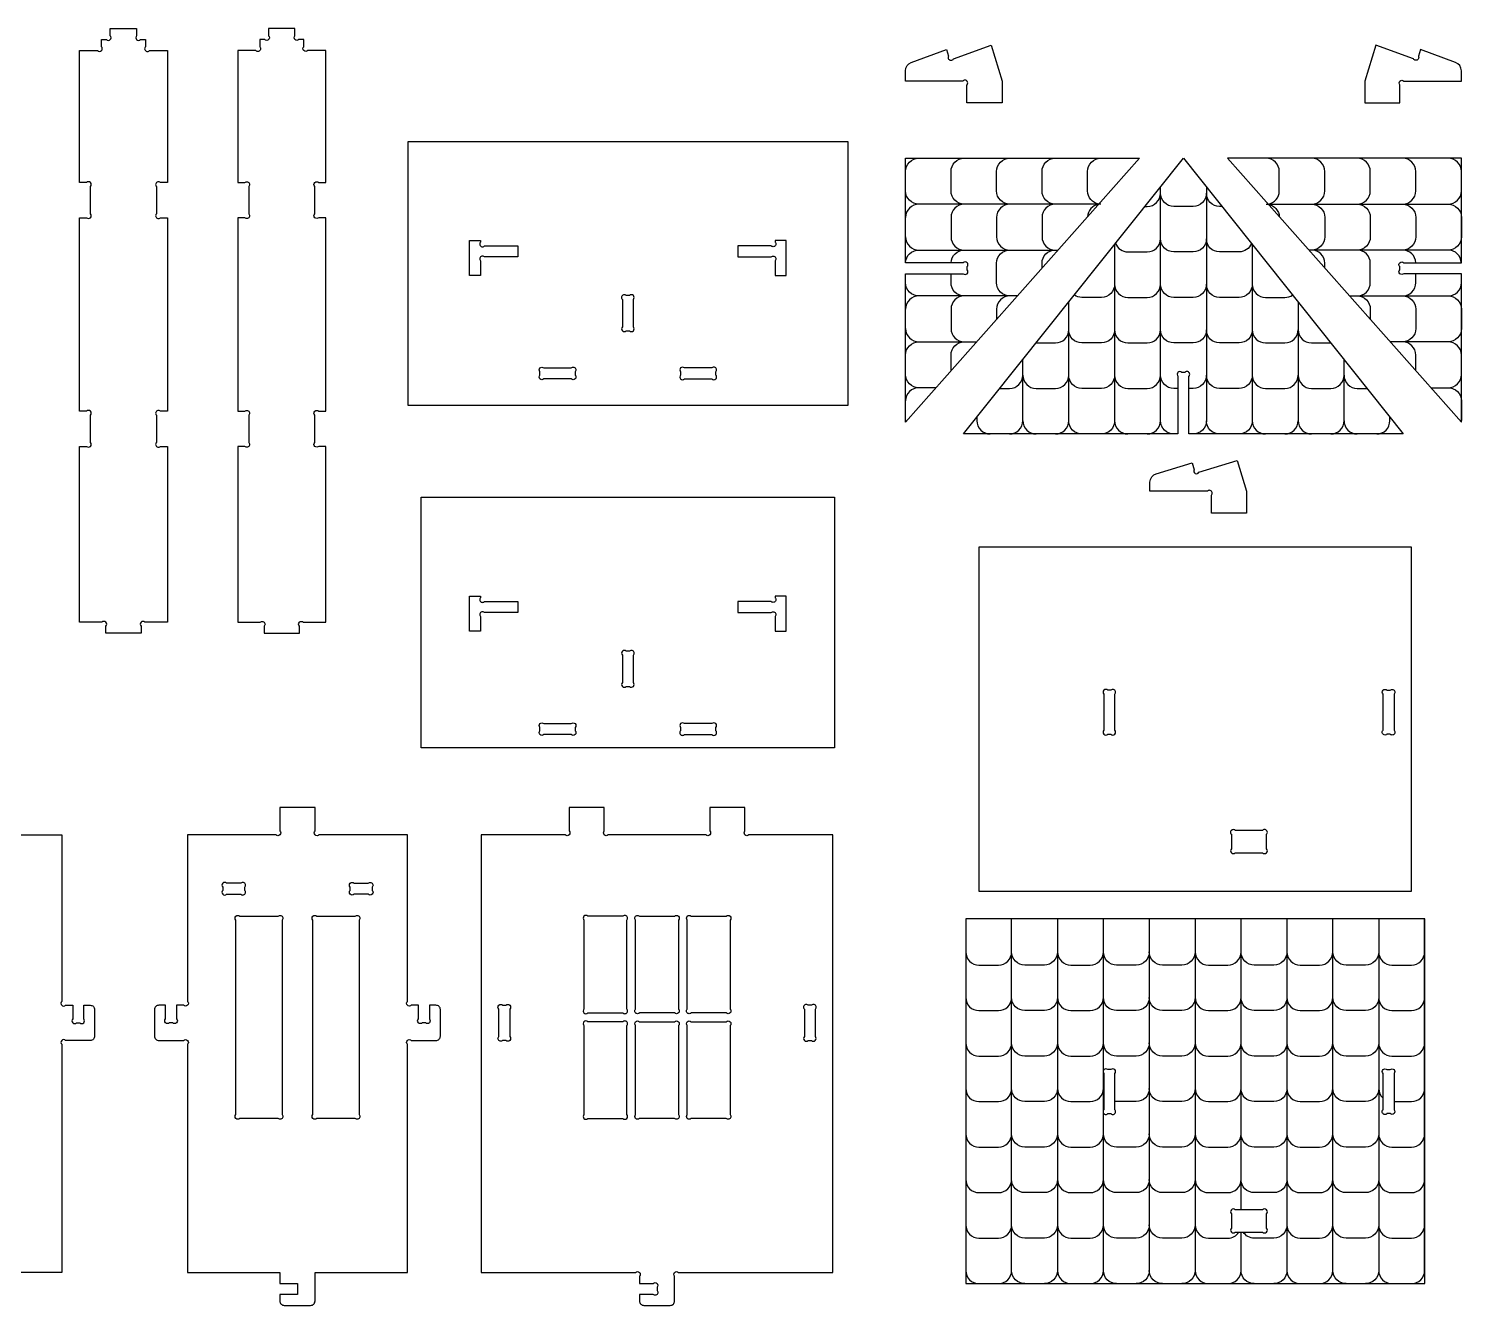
# Model space of a CAD drawing. Extents: x -452 to 1869, y 1703 to 3658.
# Drawn here: x 1081 to 1863, y 1703 to 2400 of the extents above; entities that cross this region are included whole.
import ezdxf

# ---------------------------------------------------------------- set-up
doc = ezdxf.new("R2010")
doc.units = 0
doc.header["$MEASUREMENT"] = 0
doc.layers.add('LAYER1', color=18, linetype='CONTINUOUS')

msp = doc.modelspace()

# ---------------------------------------------------------------- linework, layer by layer
at = {"layer": 'LAYER1'}
for points in [[(1156.74, 2315.92), (1152.87, 2315.92, 1), (1150.74, 2313.79), (1150.74, 2298.85, 1), (1152.87, 2296.72), (1156.74, 2296.72), (1156.74, 2191.12), (1152.87, 2191.12, 1), (1150.74, 2188.99), (1150.74, 2174.05, 1), (1152.87, 2171.92), (1156.74, 2171.92), (1156.74, 2075.92), (1144.47, 2075.92, 1), (1142.34, 2073.79), (1142.34, 2069.92), (1123.14, 2069.92), (1123.14, 2073.79, 1), (1121.01, 2075.92), (1108.74, 2075.92), (1108.74, 2171.92), (1112.61, 2171.92, 1), (1114.74, 2174.05), (1114.74, 2188.99, 1), (1112.61, 2191.12), (1108.74, 2191.12), (1108.74, 2296.72), (1112.61, 2296.72, 1), (1114.74, 2298.85), (1114.74, 2313.79, 1), (1112.61, 2315.92), (1108.74, 2315.92), (1108.74, 2387.92), (1118.61, 2387.92, 1), (1120.74, 2390.05), (1120.74, 2393.92), (1123.41, 2393.92, 1), (1125.54, 2396.05), (1125.54, 2399.92), (1139.94, 2399.92), (1139.94, 2396.05, 1), (1142.07, 2393.92), (1144.74, 2393.92), (1144.74, 2390.05, 1), (1146.87, 2387.92), (1156.74, 2387.92)], [(1195.17, 2315.92), (1199.05, 2315.92, -1), (1201.17, 2313.79), (1201.17, 2298.85, -1), (1199.05, 2296.72), (1195.17, 2296.72), (1195.17, 2191.12), (1199.05, 2191.12, -1), (1201.17, 2188.99), (1201.17, 2174.05, -1), (1199.05, 2171.92), (1195.17, 2171.92), (1195.17, 2075.92), (1207.45, 2075.92, -1), (1209.57, 2073.79), (1209.57, 2069.92), (1228.77, 2069.92), (1228.77, 2073.79, -1), (1230.9, 2075.92), (1243.17, 2075.92), (1243.17, 2171.92), (1239.3, 2171.92, -1), (1237.17, 2174.05), (1237.17, 2188.99, -1), (1239.3, 2191.12), (1243.17, 2191.12), (1243.17, 2296.72), (1239.3, 2296.72, -1), (1237.17, 2298.85), (1237.17, 2313.79, -1), (1239.3, 2315.92), (1243.17, 2315.92), (1243.17, 2387.92), (1233.3, 2387.92, -1), (1231.17, 2390.05), (1231.17, 2393.92), (1228.5, 2393.92, -1), (1226.37, 2396.05), (1226.37, 2399.92), (1211.97, 2399.92), (1211.97, 2396.05, -1), (1209.85, 2393.92), (1207.17, 2393.92), (1207.17, 2390.05, -1), (1205.05, 2387.92), (1195.17, 2387.92)], [(1593.15, 2359.34), (1593.15, 2369.21, 1), (1591.03, 2371.34), (1559.64, 2371.34), (1559.64, 2376.98, -0.315299), (1562.8, 2381.49), (1581.98, 2388.47), (1583.07, 2384.87, 1), (1585.83, 2383.49), (1606.4, 2390.98), (1612.35, 2371.34), (1612.35, 2359.34)], [(1829.53, 2359.34), (1829.53, 2369.21, -1), (1831.65, 2371.34), (1863.04, 2371.34), (1863.04, 2376.98, 0.315299), (1859.88, 2381.49), (1840.7, 2388.47), (1839.61, 2384.87, -1), (1836.85, 2383.49), (1816.28, 2390.98), (1810.33, 2371.34), (1810.33, 2359.34)], [(1559.64, 2266.17), (1591.11, 2266.17, 1), (1593.24, 2268.29), (1593.24, 2270.04, 1), (1591.11, 2272.17), (1559.64, 2272.17), (1559.64, 2329.17), (1687.34, 2329.17), (1559.64, 2185.17)], [(1591.34, 2178.71), (1711.34, 2329.17), (1831.34, 2178.71), (1714.34, 2178.71), (1714.34, 2210.18, 1), (1712.21, 2212.31), (1710.47, 2212.31, 1), (1708.34, 2210.18), (1708.34, 2178.71)], [(1863.04, 2266.17), (1831.57, 2266.17, -1), (1829.44, 2268.29), (1829.44, 2270.04, -1), (1831.57, 2272.17), (1863.04, 2272.17), (1863.04, 2329.17), (1735.34, 2329.17), (1863.04, 2185.17)], [(1327.68, 2284.31), (1327.68, 2283.43, 1), (1329.81, 2281.31), (1348, 2281.31), (1348, 2275.31), (1329.81, 2275.31, 1), (1327.68, 2273.18), (1327.68, 2265.11), (1321.68, 2265.11), (1321.68, 2284.31)], [(1488.48, 2284.31), (1488.48, 2283.43, -1), (1486.36, 2281.31), (1468.17, 2281.31), (1468.17, 2275.31), (1486.36, 2275.31, -1), (1488.48, 2273.18), (1488.48, 2265.11), (1494.48, 2265.11), (1494.48, 2284.31)], [(1405.08, 2252.09), (1405.08, 2237.15, 1), (1407.21, 2235.02), (1408.96, 2235.02, 1), (1411.08, 2237.15), (1411.08, 2252.09, 1), (1408.96, 2254.22), (1407.21, 2254.22, 1)], [(1379.28, 2212.58), (1379.28, 2210.83, -1), (1377.16, 2208.71), (1362.21, 2208.71, -1), (1360.08, 2210.83), (1360.08, 2212.58, -1), (1362.21, 2214.71), (1377.16, 2214.71, -1)], [(1436.88, 2212.58), (1436.88, 2210.83, 1), (1439.01, 2208.71), (1453.96, 2208.71, 1), (1456.08, 2210.83), (1456.08, 2212.58, 1), (1453.96, 2214.71), (1439.01, 2214.71, 1)], [(1726.59, 2135.5), (1726.59, 2145.37, 1), (1724.47, 2147.5), (1693.08, 2147.5), (1693.08, 2152.39, -0.330467), (1696.49, 2156.98), (1716.05, 2162.9), (1717.17, 2159.2, 1), (1719.82, 2157.78), (1740.76, 2164.12), (1745.79, 2147.5), (1745.79, 2135.5)], [(1327.68, 2090.19), (1327.68, 2089.31, 1), (1329.81, 2087.19), (1348, 2087.19), (1348, 2081.19), (1329.81, 2081.19, 1), (1327.68, 2079.06), (1327.68, 2070.99), (1321.68, 2070.99), (1321.68, 2090.19)], [(1488.48, 2090.19), (1488.48, 2089.31, -1), (1486.36, 2087.19), (1468.17, 2087.19), (1468.17, 2081.19), (1486.36, 2081.19, -1), (1488.48, 2079.06), (1488.48, 2070.99), (1494.48, 2070.99), (1494.48, 2090.19)], [(1405.08, 2057.97), (1405.08, 2043.03, 1), (1407.21, 2040.9), (1408.96, 2040.9, 1), (1411.08, 2043.03), (1411.08, 2057.97, 1), (1408.96, 2060.1), (1407.21, 2060.1, 1)], [(1667.9, 2036.67), (1667.9, 2016.92, 1), (1670.02, 2014.79), (1671.77, 2014.79, 1), (1673.9, 2016.92), (1673.9, 2036.67, 1), (1671.77, 2038.79), (1670.02, 2038.79, 1)], [(1826.3, 2036.67), (1826.3, 2016.92, -1), (1824.17, 2014.79), (1822.42, 2014.79, -1), (1820.3, 2016.92), (1820.3, 2036.67, -1), (1822.42, 2038.79), (1824.17, 2038.79, -1)], [(1362.21, 2020.59), (1377.16, 2020.59, -1), (1379.28, 2018.46), (1379.28, 2016.71, -1), (1377.16, 2014.59), (1362.21, 2014.59, -1), (1360.08, 2016.71), (1360.08, 2018.46, -1)], [(1436.88, 2018.46), (1436.88, 2016.71, 1), (1439.01, 2014.59), (1453.96, 2014.59, 1), (1456.08, 2016.71), (1456.08, 2018.46, 1), (1453.96, 2020.59), (1439.01, 2020.59, 1)], [(1299.72, 1866.86), (1299.72, 1859.38, -1), (1297.6, 1857.26), (1295.85, 1857.26, -1), (1293.72, 1859.38), (1293.72, 1866.86), (1289.85, 1866.86, -1), (1287.72, 1868.98), (1287.72, 1959.86), (1239.45, 1959.86, -1), (1237.32, 1961.98), (1237.32, 1974.86), (1218.12, 1974.86), (1218.12, 1961.98, -1), (1216, 1959.86), (1167.72, 1959.86), (1167.72, 1868.98, -1), (1165.6, 1866.86), (1161.72, 1866.86), (1161.72, 1859.38, -1), (1159.6, 1857.26), (1157.85, 1857.26, -1), (1155.72, 1859.38), (1155.72, 1866.86), (1152.12, 1866.86, 0.414214), (1149.72, 1864.46), (1149.72, 1850.06, 0.414214), (1152.12, 1847.66), (1165.6, 1847.66, -1), (1167.72, 1845.53), (1167.72, 1721.06), (1218.12, 1721.06), (1218.12, 1715.06), (1227.72, 1715.06), (1227.72, 1709.06), (1218.12, 1709.06), (1218.12, 1705.46, 0.414214), (1220.52, 1703.06), (1234.92, 1703.06, 0.414214), (1237.32, 1705.46), (1237.32, 1721.06), (1287.72, 1721.06), (1287.72, 1845.53, -1), (1289.85, 1847.66), (1303.32, 1847.66, 0.414214), (1305.72, 1850.06), (1305.72, 1864.46, 0.414214), (1303.32, 1866.86)], [(1452.81, 1974.86), (1452.81, 1961.98, -1), (1450.68, 1959.86), (1397.33, 1959.86, -1), (1395.21, 1961.98), (1395.21, 1974.86), (1376.01, 1974.86), (1376.01, 1961.98, -1), (1373.88, 1959.86), (1328.01, 1959.86), (1328.01, 1721.06), (1412.28, 1721.06, -1), (1414.41, 1718.93), (1414.41, 1715.06), (1421.88, 1715.06, -1), (1424.01, 1712.93), (1424.01, 1711.18, -1), (1421.88, 1709.06), (1414.41, 1709.06), (1414.41, 1705.46, 0.414214), (1416.81, 1703.06), (1431.21, 1703.06, 0.414214), (1433.61, 1705.46), (1433.61, 1718.93, -1), (1435.73, 1721.06), (1520.01, 1721.06), (1520.01, 1959.86), (1474.13, 1959.86, -1), (1472.01, 1961.98), (1472.01, 1974.86)], [(1739.62, 1950.1), (1754.57, 1950.1, 1), (1756.7, 1952.23), (1756.7, 1960.18, 1), (1754.57, 1962.31), (1739.62, 1962.31, 1), (1737.5, 1960.18), (1737.5, 1952.23, 1)], [(1189.05, 1927.46), (1196.8, 1927.46, 1), (1198.92, 1929.58), (1198.92, 1931.33, 1), (1196.8, 1933.46), (1189.05, 1933.46, 1), (1186.92, 1931.33), (1186.92, 1929.58, 1)], [(1258.65, 1933.46), (1266.4, 1933.46, -1), (1268.52, 1931.33), (1268.52, 1929.58, -1), (1266.4, 1927.46), (1258.65, 1927.46, -1), (1256.52, 1929.58), (1256.52, 1931.33, -1)], [(1194.12, 1807.18), (1194.12, 1913.33, -1), (1196.25, 1915.46), (1217.2, 1915.46, -1), (1219.32, 1913.33), (1219.32, 1807.18, -1), (1217.2, 1805.06), (1196.25, 1805.06, -1)], [(1236.12, 1807.18), (1236.12, 1913.33, -1), (1238.25, 1915.46), (1259.2, 1915.46, -1), (1261.32, 1913.33), (1261.32, 1807.18, -1), (1259.2, 1805.06), (1238.25, 1805.06, -1)], [(1384.11, 1913.33), (1384.11, 1864.78, 1), (1386.23, 1862.66), (1405.38, 1862.66, 1), (1407.51, 1864.78), (1407.51, 1913.33, 1), (1405.38, 1915.46), (1386.23, 1915.46, 1)], [(1414.43, 1915.46), (1433.58, 1915.46, -1), (1435.71, 1913.33), (1435.71, 1864.78, -1), (1433.58, 1862.66), (1414.43, 1862.66, -1), (1412.31, 1864.78), (1412.31, 1913.33, -1)], [(1440.51, 1864.78), (1440.51, 1913.33, -1), (1442.63, 1915.46), (1461.78, 1915.46, -1), (1463.91, 1913.33), (1463.91, 1864.78, -1), (1461.78, 1862.66), (1442.63, 1862.66, -1)], [(1343.61, 1864.73), (1343.61, 1849.78, -1), (1341.48, 1847.66), (1339.73, 1847.66, -1), (1337.61, 1849.78), (1337.61, 1864.73, -1), (1339.73, 1866.86), (1341.48, 1866.86, -1)], [(1504.41, 1864.73), (1504.41, 1849.78, 1), (1506.53, 1847.66), (1508.28, 1847.66, 1), (1510.41, 1849.78), (1510.41, 1864.73, 1), (1508.28, 1866.86), (1506.53, 1866.86, 1)], [(1384.11, 1855.73), (1384.11, 1807.18, 1), (1386.23, 1805.06), (1405.38, 1805.06, 1), (1407.51, 1807.18), (1407.51, 1855.73, 1), (1405.38, 1857.86), (1386.23, 1857.86, 1)], [(1414.43, 1857.86), (1433.58, 1857.86, -1), (1435.71, 1855.73), (1435.71, 1807.18, -1), (1433.58, 1805.06), (1414.43, 1805.06, -1), (1412.31, 1807.18), (1412.31, 1855.73, -1)], [(1463.91, 1855.73), (1463.91, 1807.18, -1), (1461.78, 1805.06), (1442.63, 1805.06, -1), (1440.51, 1807.18), (1440.51, 1855.73, -1), (1442.63, 1857.86), (1461.78, 1857.86, -1)], [(1667.9, 1829.58), (1667.9, 1809.83, 1), (1670.02, 1807.7), (1671.77, 1807.7, 1), (1673.9, 1809.83), (1673.9, 1829.58, 1), (1671.77, 1831.7), (1670.02, 1831.7, 1)], [(1826.3, 1829.58), (1826.3, 1809.83, -1), (1824.17, 1807.7), (1822.42, 1807.7, -1), (1820.3, 1809.83), (1820.3, 1829.58, -1), (1822.42, 1831.7), (1824.17, 1831.7, -1)], [(1739.62, 1743.01), (1754.57, 1743.01, 1), (1756.7, 1745.14), (1756.7, 1753.09, 1), (1754.57, 1755.22), (1739.62, 1755.22, 1), (1737.5, 1753.09), (1737.5, 1745.14, 1)]]:
    msp.add_lwpolyline(points, format="xyb", close=True, dxfattribs=at)
for points in [[(1288.08, 2338.31), (1528.08, 2338.31), (1528.08, 2194.31), (1288.08, 2194.31)], [(1295.28, 2144.19), (1520.88, 2144.19), (1520.88, 2007.39), (1295.28, 2007.39)], [(1835.9, 2116.89), (1599.72, 2116.89), (1599.72, 1929.21), (1835.9, 1929.21)], [(1592.52, 1714.92), (1843.1, 1714.92), (1843.1, 1914.12), (1592.52, 1914.12)]]:
    msp.add_lwpolyline(points, close=True, dxfattribs=at)
for points in [[(1559.64, 2321.97, -0.414214), (1566.84, 2329.17)], [(1591.68, 2304.12, -0.414214), (1584.48, 2311.32), (1584.48, 2321.97, -0.414214), (1591.68, 2329.17)], [(1616.52, 2304.12, -0.414214), (1609.32, 2311.32), (1609.32, 2321.97, -0.414214), (1616.52, 2329.17)], [(1641.36, 2304.12, -0.414214), (1634.16, 2311.32), (1634.16, 2321.97, -0.414214), (1641.36, 2329.17)], [(1665.19, 2304.19, -0.373636), (1659, 2311.32), (1659, 2321.97, -0.414214), (1666.2, 2329.17)], [(1757.49, 2304.19, 0.373636), (1763.68, 2311.32), (1763.68, 2321.97, 0.414214), (1756.48, 2329.17)], [(1781.32, 2304.12, 0.414214), (1788.52, 2311.32), (1788.52, 2321.97, 0.414214), (1781.32, 2329.17)], [(1806.16, 2304.12, 0.414214), (1813.36, 2311.32), (1813.36, 2321.97, 0.414214), (1806.16, 2329.17)], [(1831, 2304.12), (1855.84, 2304.12, 0.414214), (1863.04, 2311.32), (1863.04, 2321.97, 0.414214), (1855.84, 2329.17), (1831, 2329.17)], [(1831, 2304.12, 0.414214), (1838.2, 2311.32), (1838.2, 2321.97, 0.414214), (1831, 2329.17)], [(1666.2, 2304.12), (1566.84, 2304.12, -0.414214), (1559.64, 2311.32)], [(1690.39, 2302.91), (1691.62, 2302.91, 0.414214), (1698.82, 2310.11)], [(1706.02, 2178.71, -0.414214), (1698.82, 2185.91), (1698.82, 2313.47)], [(1723.86, 2310.11, -0.414214), (1716.66, 2302.91), (1706.02, 2302.91, -0.414214), (1698.82, 2310.11)], [(1723.86, 2313.47), (1723.86, 2185.91, -0.414214), (1716.66, 2178.71)], [(1732.28, 2302.91), (1731.06, 2302.91, -0.414214), (1723.86, 2310.11)], [(1566.84, 2304.12, 0.414214), (1559.64, 2296.92)], [(1591.68, 2304.12, 0.414214), (1584.48, 2296.92), (1584.48, 2286.27, 0.414214), (1591.68, 2279.07)], [(1616.52, 2304.12, 0.414214), (1609.32, 2296.92), (1609.32, 2286.27, 0.414214), (1616.52, 2279.07)], [(1641.36, 2304.12, 0.414214), (1634.16, 2296.92), (1634.16, 2286.27, 0.414214), (1641.36, 2279.07)], [(1665.04, 2304.03, 0.356207), (1659, 2297.22)], [(1757.63, 2304.03, -0.356207), (1763.67, 2297.22)], [(1781.32, 2304.12, -0.414214), (1788.52, 2296.92), (1788.52, 2286.27, -0.414214), (1781.32, 2279.07)], [(1806.16, 2304.12, -0.414214), (1813.36, 2296.92), (1813.36, 2286.27, -0.414214), (1806.16, 2279.07)], [(1831, 2304.12), (1855.84, 2304.12, -0.414214), (1863.04, 2296.92), (1863.04, 2286.27, -0.414214), (1855.84, 2279.07), (1831, 2279.07)], [(1831, 2304.12, -0.414214), (1838.2, 2296.92), (1838.2, 2286.27, -0.414214), (1831, 2279.07)], [(1559.64, 2286.27, 0.414214), (1566.84, 2279.07)], [(1674.25, 2282.67, 0.309756), (1680.97, 2278.07), (1691.62, 2278.07, 0.414214), (1698.82, 2285.27)], [(1723.86, 2285.27, -0.414214), (1716.66, 2278.07), (1706.02, 2278.07, -0.414214), (1698.82, 2285.27)], [(1748.43, 2282.67, -0.309756), (1741.71, 2278.07), (1731.06, 2278.07, -0.414214), (1723.86, 2285.27)], [(1559.64, 2272.17, -0.402258), (1566.84, 2279.07), (1642.91, 2279.07)], [(1584.48, 2272.17, -0.402258), (1591.68, 2279.07)], [(1616.52, 2254.03, -0.414214), (1609.32, 2261.23), (1609.32, 2271.87, -0.414214), (1616.52, 2279.07)], [(1634.16, 2269.2), (1634.16, 2271.87, -0.414214), (1641.36, 2279.07)], [(1673.77, 2282.06), (1673.77, 2185.91, -0.414214), (1666.57, 2178.71)], [(1748.91, 2282.06), (1748.91, 2185.91, 0.414214), (1756.11, 2178.71)], [(1788.52, 2269.2), (1788.52, 2271.87, 0.414214), (1781.32, 2279.07)], [(1806.16, 2254.03, 0.414214), (1813.36, 2261.23), (1813.36, 2271.87, 0.414214), (1806.16, 2279.07)], [(1863.03, 2272.17, 0.402258), (1855.84, 2279.07), (1831, 2279.07)], [(1838.19, 2272.17, 0.402258), (1831, 2279.07)], [(1620.7, 2254.03), (1566.84, 2254.03, -0.414214), (1559.64, 2261.23)], [(1591.68, 2254.03, -0.414214), (1584.48, 2261.23), (1584.48, 2266.17)], [(1673.77, 2260.43, -0.414214), (1666.57, 2253.23), (1655.92, 2253.23, -0.153351), (1651.8, 2254.52)], [(1673.77, 2260.43, 0.414214), (1680.97, 2253.23), (1691.62, 2253.23, 0.414214), (1698.82, 2260.43)], [(1723.86, 2260.43, -0.414214), (1716.66, 2253.23), (1706.02, 2253.23, -0.414214), (1698.82, 2260.43)], [(1748.91, 2260.43, -0.414214), (1741.71, 2253.23), (1731.06, 2253.23, -0.414214), (1723.86, 2260.43)], [(1748.91, 2260.43, 0.414214), (1756.11, 2253.23), (1766.76, 2253.23, 0.153351), (1770.87, 2254.52)], [(1831, 2254.03), (1855.84, 2254.03, 0.414214), (1863.04, 2261.23), (1863.04, 2266.17)], [(1831, 2254.03, 0.414214), (1838.2, 2261.23), (1838.2, 2266.17)], [(1566.84, 2254.03, 0.414214), (1559.64, 2246.83)], [(1591.68, 2254.03, 0.414214), (1584.48, 2246.83), (1584.48, 2236.18, 0.414214), (1591.68, 2228.98)], [(1616.52, 2254.03, 0.414214), (1609.32, 2246.83), (1609.32, 2241.19)], [(1806.16, 2254.03, -0.414214), (1813.36, 2246.83), (1813.36, 2241.19)], [(1831, 2254.03), (1855.84, 2254.03, -0.414214), (1863.04, 2246.83), (1863.04, 2236.18, -0.414214), (1855.84, 2228.98), (1831, 2228.98)], [(1831, 2254.03, -0.414214), (1838.2, 2246.83), (1838.2, 2236.18, -0.414214), (1831, 2228.98)], [(1655.92, 2178.71, -0.414214), (1648.72, 2185.91), (1648.72, 2250.65)], [(1773.96, 2250.65), (1773.96, 2185.91, 0.414214), (1781.16, 2178.71)], [(1559.64, 2236.18, 0.414214), (1566.84, 2228.98), (1598.49, 2228.98)], [(1559.64, 2221.78, -0.414214), (1566.84, 2228.98)], [(1584.48, 2213.18), (1584.48, 2221.78, -0.414214), (1591.68, 2228.98)], [(1630.96, 2228.39), (1641.52, 2228.39, 0.414214), (1648.72, 2235.59)], [(1673.77, 2235.59, -0.414214), (1666.57, 2228.39), (1655.92, 2228.39, -0.414214), (1648.72, 2235.59)], [(1673.77, 2235.59, 0.414214), (1680.97, 2228.39), (1691.62, 2228.39, 0.414214), (1698.82, 2235.59)], [(1723.86, 2235.59, -0.414214), (1716.66, 2228.39), (1706.02, 2228.39, -0.414214), (1698.82, 2235.59)], [(1748.91, 2235.59, -0.414214), (1741.71, 2228.39), (1731.06, 2228.39, -0.414214), (1723.86, 2235.59)], [(1748.91, 2235.59, 0.414214), (1756.11, 2228.39), (1766.76, 2228.39, 0.414214), (1773.96, 2235.59)], [(1773.96, 2235.59, 0.414214), (1781.16, 2228.39), (1791.72, 2228.39)], [(1838.2, 2213.18), (1838.2, 2221.78, 0.414214), (1831, 2228.98), (1824.19, 2228.98)], [(1846.4, 2203.93), (1855.84, 2203.93, 0.414214), (1863.04, 2211.13), (1863.04, 2221.78, 0.414214), (1855.84, 2228.98), (1831, 2228.98)], [(1616.47, 2178.71, 0.414214), (1623.67, 2185.91), (1623.67, 2219.25)], [(1791.81, 2178.71, 0.414214), (1799.01, 2185.91), (1799.01, 2219.25)], [(1566.84, 2203.93, -0.414214), (1559.64, 2211.13)], [(1611.15, 2203.55), (1616.47, 2203.55, 0.414214), (1623.67, 2210.75)], [(1623.67, 2210.75, 0.414214), (1630.87, 2203.55), (1641.52, 2203.55, 0.414214), (1648.72, 2210.75)], [(1673.77, 2210.75, -0.414214), (1666.57, 2203.55), (1655.92, 2203.55, -0.414214), (1648.72, 2210.75)], [(1673.77, 2210.75, 0.414214), (1680.97, 2203.55), (1691.62, 2203.55, 0.414214), (1698.82, 2210.75)], [(1708.34, 2203.55), (1706.02, 2203.55, -0.414214), (1698.82, 2210.75)], [(1723.86, 2210.75, -0.414214), (1716.66, 2203.55), (1714.34, 2203.55)], [(1748.91, 2210.75, -0.414214), (1741.71, 2203.55), (1731.06, 2203.55, -0.414214), (1723.86, 2210.75)], [(1748.91, 2210.75, 0.414214), (1756.11, 2203.55), (1766.76, 2203.55, 0.414214), (1773.96, 2210.75)], [(1773.96, 2210.75, 0.414214), (1781.16, 2203.55), (1791.81, 2203.55, 0.414214), (1799.01, 2210.75)], [(1799.01, 2210.75, 0.414214), (1806.21, 2203.55), (1811.53, 2203.55)], [(1576.28, 2203.93), (1566.84, 2203.93, 0.414214), (1559.64, 2196.73)], [(1846.4, 2203.93), (1855.84, 2203.93, -0.414214), (1863.04, 2196.73), (1863.04, 2186.08, -0.029842), (1862.99, 2185.23)], [(1559.64, 2186.08, 0.029842), (1559.69, 2185.23)], [(1598.63, 2187.84), (1598.63, 2185.91, 0.414214), (1605.83, 2178.71)], [(1623.67, 2185.91, 0.414214), (1630.87, 2178.71)], [(1641.52, 2178.71, 0.414214), (1648.72, 2185.91)], [(1673.77, 2185.91, 0.414214), (1680.97, 2178.71)], [(1691.62, 2178.71, 0.414214), (1698.82, 2185.91)], [(1731.06, 2178.71, -0.414214), (1723.86, 2185.91)], [(1748.91, 2185.91, -0.414214), (1741.71, 2178.71)], [(1766.76, 2178.71, 0.414214), (1773.96, 2185.91)], [(1799.01, 2185.91, 0.414214), (1806.21, 2178.71)], [(1816.85, 2178.71, 0.414214), (1824.05, 2185.91), (1824.05, 2187.84)], [(1050.75, 1959.86), (1099.02, 1959.86), (1099.02, 1868.98, 1), (1101.15, 1866.86), (1105.02, 1866.86), (1105.02, 1859.38, 1), (1107.15, 1857.26), (1108.9, 1857.26, 1), (1111.02, 1859.38), (1111.02, 1866.86), (1114.62, 1866.86, -0.414214), (1117.02, 1864.46), (1117.02, 1850.06, -0.414214), (1114.62, 1847.66), (1101.15, 1847.66, 1), (1099.02, 1845.53), (1099.02, 1721.06), (1050.75, 1721.06, 1)], [(1642.61, 1846.32, -0.414214), (1635.41, 1839.12), (1624.76, 1839.12, -0.414214), (1617.56, 1846.32), (1617.56, 1914.12)], [(1642.61, 1914.12), (1642.61, 1846.32, 0.414214), (1649.81, 1839.12), (1660.46, 1839.12, 0.414214), (1667.66, 1846.32), (1667.66, 1914.12)], [(1692.71, 1914.12), (1692.71, 1846.32, -0.414214), (1685.51, 1839.12), (1674.86, 1839.12, -0.414214), (1667.66, 1846.32)], [(1717.75, 1914.12), (1717.75, 1846.32, -0.414214), (1710.55, 1839.12), (1699.91, 1839.12, -0.414214), (1692.71, 1846.32)], [(1767.85, 1846.32, -0.414214), (1760.65, 1839.12), (1750, 1839.12, -0.414214), (1742.8, 1846.32), (1742.8, 1914.12)], [(1767.85, 1914.12), (1767.85, 1846.32, 0.414214), (1775.05, 1839.12), (1785.7, 1839.12, 0.414214), (1792.9, 1846.32), (1792.9, 1914.12)], [(1817.94, 1914.12), (1817.94, 1846.32, -0.414214), (1810.74, 1839.12), (1800.1, 1839.12, -0.414214), (1792.9, 1846.32)], [(1817.94, 1846.32, 0.414214), (1825.14, 1839.12), (1835.79, 1839.12, 0.414214), (1842.99, 1846.32), (1842.99, 1914.12)], [(1592.52, 1896, 0.414214), (1599.72, 1888.8), (1610.36, 1888.8, 0.414214), (1617.56, 1896)], [(1642.61, 1896, -0.414214), (1635.41, 1888.8), (1624.76, 1888.8, -0.414214), (1617.56, 1896)], [(1642.61, 1896, 0.414214), (1649.81, 1888.8), (1660.46, 1888.8, 0.414214), (1667.66, 1896)], [(1692.71, 1896, -0.414214), (1685.51, 1888.8), (1674.86, 1888.8, -0.414214), (1667.66, 1896)], [(1717.75, 1896, -0.414214), (1710.55, 1888.8), (1699.91, 1888.8, -0.414214), (1692.71, 1896)], [(1717.75, 1896, 0.414214), (1724.95, 1888.8), (1735.6, 1888.8, 0.414214), (1742.8, 1896)], [(1767.85, 1896, -0.414214), (1760.65, 1888.8), (1750, 1888.8, -0.414214), (1742.8, 1896)], [(1767.85, 1896, 0.414214), (1775.05, 1888.8), (1785.7, 1888.8, 0.414214), (1792.9, 1896)], [(1817.94, 1896, -0.414214), (1810.74, 1888.8), (1800.1, 1888.8, -0.414214), (1792.9, 1896)], [(1817.94, 1896, 0.414214), (1825.14, 1888.8), (1835.79, 1888.8, 0.414214), (1842.99, 1896)], [(1592.52, 1871.16, 0.414214), (1599.72, 1863.96), (1610.36, 1863.96, 0.414214), (1617.56, 1871.16)], [(1642.61, 1871.16, -0.414214), (1635.41, 1863.96), (1624.76, 1863.96, -0.414214), (1617.56, 1871.16)], [(1642.61, 1871.16, 0.414214), (1649.81, 1863.96), (1660.46, 1863.96, 0.414214), (1667.66, 1871.16)], [(1692.71, 1871.16, -0.414214), (1685.51, 1863.96), (1674.86, 1863.96, -0.414214), (1667.66, 1871.16)], [(1717.75, 1871.16, -0.414214), (1710.55, 1863.96), (1699.91, 1863.96, -0.414214), (1692.71, 1871.16)], [(1717.75, 1871.16, 0.414214), (1724.95, 1863.96), (1735.6, 1863.96, 0.414214), (1742.8, 1871.16)], [(1767.85, 1871.16, -0.414214), (1760.65, 1863.96), (1750, 1863.96, -0.414214), (1742.8, 1871.16)], [(1767.85, 1871.16, 0.414214), (1775.05, 1863.96), (1785.7, 1863.96, 0.414214), (1792.9, 1871.16)], [(1817.94, 1871.16, -0.414214), (1810.74, 1863.96), (1800.1, 1863.96, -0.414214), (1792.9, 1871.16)], [(1817.94, 1871.16, 0.414214), (1825.14, 1863.96), (1835.79, 1863.96, 0.414214), (1842.99, 1871.16)], [(1592.52, 1846.32, 0.414214), (1599.72, 1839.12), (1610.36, 1839.12, 0.414214), (1617.56, 1846.32)], [(1610.36, 1714.92, 0.414214), (1617.56, 1722.12), (1617.56, 1846.16)], [(1642.61, 1846.16), (1642.61, 1722.12, 0.414214), (1649.81, 1714.92)], [(1660.46, 1714.92, 0.414214), (1667.66, 1722.12), (1667.66, 1846.16)], [(1692.71, 1846.16), (1692.71, 1722.12, -0.414214), (1685.51, 1714.92)], [(1717.75, 1846.32, 0.414214), (1724.95, 1839.12), (1735.6, 1839.12, 0.414214), (1742.8, 1846.32)], [(1717.75, 1846.16), (1717.75, 1722.12, 0.414214), (1724.95, 1714.92)], [(1767.85, 1846.16), (1767.85, 1722.12, 0.414214), (1775.05, 1714.92)], [(1800.1, 1714.92, -0.414214), (1792.9, 1722.12), (1792.9, 1846.16)], [(1817.94, 1846.16), (1817.94, 1722.12, -0.414214), (1810.74, 1714.92)], [(1835.79, 1714.92, 0.414214), (1842.99, 1722.12), (1842.99, 1846.16)], [(1592.52, 1821.48, 0.414214), (1599.72, 1814.28), (1610.36, 1814.28, 0.414214), (1617.56, 1821.48)], [(1642.61, 1821.48, -0.414214), (1635.41, 1814.28), (1624.76, 1814.28, -0.414214), (1617.56, 1821.48)], [(1642.61, 1821.48, 0.414214), (1649.81, 1814.28), (1660.46, 1814.28, 0.414214), (1667.66, 1821.48)], [(1667.9, 1819.64, -0.064722), (1667.66, 1821.48)], [(1692.71, 1821.48, -0.414214), (1685.51, 1814.28), (1674.86, 1814.28, -0.033471), (1673.9, 1814.34)], [(1717.75, 1821.48, -0.414214), (1710.55, 1814.28), (1699.91, 1814.28, -0.414214), (1692.71, 1821.48)], [(1717.75, 1821.48, 0.414214), (1724.95, 1814.28), (1735.6, 1814.28, 0.414214), (1742.8, 1821.48)], [(1767.85, 1821.48, -0.414214), (1760.65, 1814.28), (1750, 1814.28, -0.414214), (1742.8, 1821.48)], [(1767.85, 1821.48, 0.414214), (1775.05, 1814.28), (1785.7, 1814.28, 0.414214), (1792.9, 1821.48)], [(1817.94, 1821.48, -0.414214), (1810.74, 1814.28), (1800.1, 1814.28, -0.414214), (1792.9, 1821.48)], [(1817.94, 1821.48, 0.211181), (1820.3, 1816.15)], [(1826.3, 1814.28), (1835.79, 1814.28, 0.414214), (1842.99, 1821.48)], [(1592.52, 1796.64, 0.414214), (1599.72, 1789.44), (1610.36, 1789.44, 0.414214), (1617.56, 1796.64)], [(1642.61, 1796.64, -0.414214), (1635.41, 1789.44), (1624.76, 1789.44, -0.414214), (1617.56, 1796.64)], [(1642.61, 1796.64, 0.414214), (1649.81, 1789.44), (1660.46, 1789.44, 0.414214), (1667.66, 1796.64)], [(1692.71, 1796.64, -0.414214), (1685.51, 1789.44), (1674.86, 1789.44, -0.414214), (1667.66, 1796.64)], [(1717.75, 1796.64, -0.414214), (1710.55, 1789.44), (1699.91, 1789.44, -0.414214), (1692.71, 1796.64)], [(1717.75, 1796.64, 0.414214), (1724.95, 1789.44), (1735.6, 1789.44, 0.414214), (1742.8, 1796.64)], [(1767.85, 1796.64, -0.414214), (1760.65, 1789.44), (1750, 1789.44, -0.414214), (1742.8, 1796.64)], [(1767.85, 1796.64, 0.414214), (1775.05, 1789.44), (1785.7, 1789.44, 0.414214), (1792.9, 1796.64)], [(1817.94, 1796.64, -0.414214), (1810.74, 1789.44), (1800.1, 1789.44, -0.414214), (1792.9, 1796.64)], [(1817.94, 1796.64, 0.414214), (1825.14, 1789.44), (1835.79, 1789.44, 0.414214), (1842.99, 1796.64)], [(1592.52, 1771.8, 0.414214), (1599.72, 1764.6), (1610.36, 1764.6, 0.414214), (1617.56, 1771.8)], [(1642.61, 1771.8, -0.414214), (1635.41, 1764.6), (1624.76, 1764.6, -0.414214), (1617.56, 1771.8)], [(1642.61, 1771.8, 0.414214), (1649.81, 1764.6), (1660.46, 1764.6, 0.414214), (1667.66, 1771.8)], [(1692.71, 1771.8, -0.414214), (1685.51, 1764.6), (1674.86, 1764.6, -0.414214), (1667.66, 1771.8)], [(1717.75, 1771.8, -0.414214), (1710.55, 1764.6), (1699.91, 1764.6, -0.414214), (1692.71, 1771.8)], [(1717.75, 1771.8, 0.414214), (1724.95, 1764.6), (1735.6, 1764.6, 0.414214), (1742.8, 1771.8)], [(1767.85, 1771.8, -0.414214), (1760.65, 1764.6), (1750, 1764.6, -0.414214), (1742.8, 1771.8)], [(1767.85, 1771.8, 0.414214), (1775.05, 1764.6), (1785.7, 1764.6, 0.414214), (1792.9, 1771.8)], [(1817.94, 1771.8, -0.414214), (1810.74, 1764.6), (1800.1, 1764.6, -0.414214), (1792.9, 1771.8)], [(1817.94, 1771.8, 0.414214), (1825.14, 1764.6), (1835.79, 1764.6, 0.414214), (1842.99, 1771.8)], [(1592.52, 1746.96, 0.414214), (1599.72, 1739.76), (1610.36, 1739.76, 0.414214), (1617.56, 1746.96)], [(1642.61, 1746.96, -0.414214), (1635.41, 1739.76), (1624.76, 1739.76, -0.414214), (1617.56, 1746.96)], [(1642.61, 1746.96, 0.414214), (1649.81, 1739.76), (1660.46, 1739.76, 0.414214), (1667.66, 1746.96)], [(1692.71, 1746.96, -0.414214), (1685.51, 1739.76), (1674.86, 1739.76, -0.414214), (1667.66, 1746.96)], [(1717.75, 1746.96, -0.414214), (1710.55, 1739.76), (1699.91, 1739.76, -0.414214), (1692.71, 1746.96)], [(1717.75, 1746.96, 0.414214), (1724.95, 1739.76), (1735.6, 1739.76, 0.253048), (1741.63, 1743.01)], [(1767.85, 1746.96, -0.414214), (1760.65, 1739.76), (1750, 1739.76, -0.253048), (1743.98, 1743.01)], [(1767.85, 1746.96, 0.414214), (1775.05, 1739.76), (1785.7, 1739.76, 0.414214), (1792.9, 1746.96)], [(1817.94, 1746.96, -0.414214), (1810.74, 1739.76), (1800.1, 1739.76, -0.414214), (1792.9, 1746.96)], [(1817.94, 1746.96, 0.414214), (1825.14, 1739.76), (1835.79, 1739.76, 0.414214), (1842.99, 1746.96)], [(1750, 1714.92, -0.414214), (1742.8, 1722.12), (1742.8, 1743.01)], [(1592.52, 1722.12, 0.414214), (1599.72, 1714.92)], [(1624.76, 1714.92, -0.414214), (1617.56, 1722.12)], [(1642.61, 1722.12, -0.414214), (1635.41, 1714.92)], [(1674.86, 1714.92, -0.414214), (1667.66, 1722.12)], [(1699.91, 1714.92, -0.414214), (1692.71, 1722.12)], [(1717.75, 1722.12, -0.414214), (1710.55, 1714.92)], [(1735.6, 1714.92, 0.414214), (1742.8, 1722.12)], [(1767.85, 1722.12, -0.414214), (1760.65, 1714.92)], [(1785.7, 1714.92, 0.414214), (1792.9, 1722.12)], [(1817.94, 1722.12, 0.414214), (1825.14, 1714.92)]]:
    msp.add_lwpolyline(points, format="xyb", dxfattribs=at)
for points in [[(1831, 2329.17), (1735.34, 2329.17)], [(1756.48, 2304.12), (1831, 2304.12)], [(1831, 2279.07), (1779.76, 2279.07)], [(1801.98, 2254.03), (1831, 2254.03)], [(1742.8, 1755.22), (1742.8, 1846.16)]]:
    msp.add_lwpolyline(points, dxfattribs=at)

doc.saveas('drawing.dxf')
